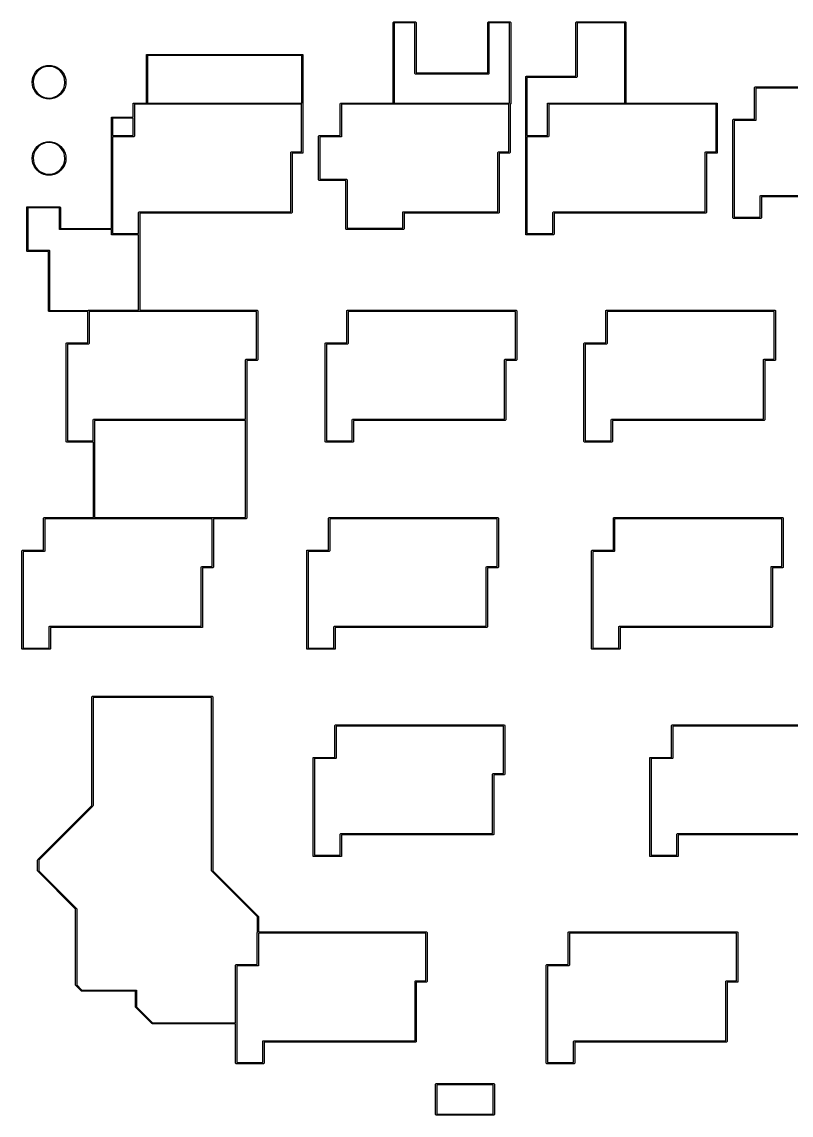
# Model space of a CAD drawing. Extents: x 11 to 426, y -338 to -15.
# Drawn here: x 15.5 to 86.2, y -115.5 to -14.9 of the extents above; entities that cross this region are included whole.
import ezdxf

# ---------------------------------------------------------------- set-up
doc = ezdxf.new("R2010")
doc.units = 0
doc.layers.add('BLACK', color=7, linetype='CONTINUOUS')

msp = doc.modelspace()

# ---------------------------------------------------------------- linework, layer by layer
at = {"layer": 'BLACK', "linetype": 'CONTINUOUS'}
for p, q in [((49.65, -15), (49.6646, -14.9646)), ((49.65, -22.41), (49.65, -15)), ((49.6646, -14.9646), (49.7, -14.95)), ((49.7, -14.95), (51.7, -14.95)), ((51.65, -15.05), (49.75, -15.05)), ((49.75, -15.05), (49.75, -22.41)), ((51.65, -19.7), (51.65, -15.05)), ((51.7, -14.95), (51.7354, -14.9646)), ((51.7354, -14.9646), (51.75, -15)), ((51.75, -15), (51.75, -19.65)), ((58.35, -15), (58.3646, -14.9646)), ((58.35, -19.65), (58.35, -15)), ((58.3646, -14.9646), (58.4, -14.95)), ((58.4, -14.95), (60.4, -14.95)), ((60.35, -15.05), (58.45, -15.05)), ((58.45, -15.05), (58.45, -19.7)), ((60.35, -22.4141), (60.35, -15.05)), ((60.4, -14.95), (60.4354, -14.9646)), ((60.4354, -14.9646), (60.45, -15)), ((60.45, -15), (60.45, -22.47)), ((66.45, -15), (66.4646, -14.9646)), ((66.45, -19.95), (66.45, -15)), ((66.4646, -14.9646), (66.5, -14.95)), ((66.5, -14.95), (71, -14.95)), ((70.95, -15.05), (66.55, -15.05)), ((66.55, -15.05), (66.55, -20)), ((70.95, -22.41), (70.95, -15.05)), ((71, -14.95), (71.0354, -14.9646)), ((71.0354, -14.9646), (71.05, -15)), ((71.05, -15), (71.05, -22.41)), ((26.95, -18), (26.9646, -17.9646)), ((26.95, -22.41), (26.95, -18)), ((26.9646, -17.9646), (27, -17.95)), ((27, -17.95), (41.29, -17.95)), ((27.05, -18.05), (27.05, -22.41)), ((41.24, -18.05), (27.05, -18.05)), ((41.24, -22.41), (41.24, -18.05)), ((41.29, -17.95), (41.3254, -17.9646)), ((41.3254, -17.9646), (41.34, -18)), ((41.34, -18), (41.34, -22.4459)), ((17.2963, -19.1189), (17.521, -19.0259)), ((17.6628, -19.0846), (17.4362, -19.1587)), ((17.521, -19.0259), (17.7575, -18.9691)), ((17.8985, -19.0486), (17.6628, -19.0846)), ((17.7575, -18.9691), (18, -18.95)), ((18.1369, -19.0515), (17.8985, -19.0486)), ((18, -18.95), (18.2425, -18.9691)), ((18.3717, -19.0933), (18.1369, -19.0515)), ((18.2425, -18.9691), (18.479, -19.0259)), ((18.5964, -19.1729), (18.3717, -19.0933)), ((18.479, -19.0259), (18.7037, -19.1189)), ((16.4691, -20.2575), (16.5259, -20.021)), ((16.5259, -20.021), (16.6189, -19.7963)), ((16.6345, -19.9976), (16.5708, -20.2274)), ((16.6189, -19.7963), (16.746, -19.5889)), ((16.7349, -19.7813), (16.6345, -19.9976)), ((16.8693, -19.5844), (16.7349, -19.7813)), ((16.746, -19.5889), (16.904, -19.404)), ((17.034, -19.412), (16.8693, -19.5844)), ((16.904, -19.404), (17.0889, -19.246)), ((17.2247, -19.2688), (17.034, -19.412)), ((17.0889, -19.246), (17.2963, -19.1189)), ((17.4362, -19.1587), (17.2247, -19.2688)), ((18.8052, -19.2881), (18.5964, -19.1729)), ((18.7037, -19.1189), (18.9111, -19.246)), ((18.9923, -19.4359), (18.8052, -19.2881)), ((18.9111, -19.246), (19.096, -19.404)), ((19.1528, -19.6123), (18.9923, -19.4359)), ((19.096, -19.404), (19.254, -19.5889)), ((19.2823, -19.8125), (19.1528, -19.6123)), ((19.254, -19.5889), (19.3811, -19.7963)), ((19.3773, -20.0311), (19.2823, -19.8125)), ((19.4354, -20.2624), (19.3773, -20.0311)), ((19.3811, -19.7963), (19.4741, -20.021)), ((19.4741, -20.021), (19.5309, -20.2575)), ((51.6646, -19.7354), (51.65, -19.7)), ((51.7, -19.75), (51.6646, -19.7354)), ((58.4, -19.75), (51.7, -19.75)), ((51.75, -19.65), (58.35, -19.65)), ((58.4354, -19.7354), (58.4, -19.75)), ((58.45, -19.7), (58.4354, -19.7354)), ((61.84, -20), (61.8546, -19.9646)), ((61.84, -25.4459), (61.84, -20)), ((61.8546, -19.9646), (61.89, -19.95)), ((61.89, -19.95), (66.45, -19.95)), ((66.5, -20.05), (61.94, -20.05)), ((61.94, -20.05), (61.94, -25.41)), ((66.5354, -20.0354), (66.5, -20.05)), ((66.55, -20), (66.5354, -20.0354)), ((16.45, -20.5), (16.4528, -20.4645)), ((16.4691, -20.7425), (16.45, -20.5)), ((16.4528, -20.4645), (16.4691, -20.2575)), ((16.5259, -20.979), (16.4691, -20.7425)), ((16.6189, -21.2037), (16.5259, -20.979)), ((16.5708, -20.2274), (16.5455, -20.4645)), ((16.5455, -20.4645), (16.5592, -20.7025)), ((16.5592, -20.7025), (16.6116, -20.9351)), ((16.6116, -20.9351), (16.7013, -21.156)), ((19.2472, -21.2494), (19.3528, -21.0356)), ((19.3528, -21.0356), (19.4221, -20.8075)), ((19.4741, -20.979), (19.3811, -21.2037)), ((19.4221, -20.8075), (19.4532, -20.5711)), ((19.455, -20.5), (19.4354, -20.2624)), ((19.4532, -20.5711), (19.455, -20.5)), ((19.5309, -20.7425), (19.4741, -20.979)), ((19.5309, -20.2575), (19.55, -20.5)), ((19.55, -20.5), (19.5309, -20.7425)), ((82.88, -20.9696), (82.8976, -20.9272)), ((82.88, -23.9096), (82.88, -20.9696)), ((82.8976, -20.9272), (82.94, -20.9096)), ((82.94, -20.9096), (98.44, -20.9096)), ((98.38, -21.0296), (83, -21.0296)), ((83, -21.0296), (83, -23.9696)), ((16.746, -21.4111), (16.6189, -21.2037)), ((16.7013, -21.156), (16.8259, -21.3593)), ((16.904, -21.596), (16.746, -21.4111)), ((16.8259, -21.3593), (16.982, -21.5395)), ((17.0889, -21.754), (16.904, -21.596)), ((16.982, -21.5395), (17.1655, -21.6918)), ((17.2963, -21.8811), (17.0889, -21.754)), ((17.1655, -21.6918), (17.3713, -21.8121)), ((17.521, -21.9741), (17.2963, -21.8811)), ((17.3713, -21.8121), (17.5941, -21.8972)), ((17.7575, -22.0309), (17.521, -21.9741)), ((17.5941, -21.8972), (17.8277, -21.9447)), ((18, -22.05), (17.7575, -22.0309)), ((17.8277, -21.9447), (18.066, -21.9535)), ((18.2425, -22.0309), (18, -22.05)), ((18.066, -21.9535), (18.3025, -21.9232)), ((18.479, -21.9741), (18.2425, -22.0309)), ((18.3025, -21.9232), (18.5309, -21.8547)), ((18.7037, -21.8811), (18.479, -21.9741)), ((18.5309, -21.8547), (18.745, -21.7498)), ((18.9111, -21.754), (18.7037, -21.8811)), ((18.745, -21.7498), (18.9391, -21.6113)), ((19.096, -21.596), (18.9111, -21.754)), ((18.9391, -21.6113), (19.108, -21.443)), ((19.254, -21.4111), (19.096, -21.596)), ((19.108, -21.443), (19.2472, -21.2494)), ((19.3811, -21.2037), (19.254, -21.4111)), ((25.73, -22.47), (25.7476, -22.4276)), ((25.73, -23.7), (25.73, -22.47)), ((25.7476, -22.4276), (25.79, -22.41)), ((25.79, -22.41), (26.95, -22.41)), ((41.23, -22.53), (25.85, -22.53)), ((25.85, -22.53), (25.85, -25.47)), ((27.05, -22.41), (41.24, -22.41)), ((41.23, -26.91), (41.23, -22.53)), ((41.34, -22.4459), (41.35, -22.47)), ((41.35, -22.47), (41.35, -26.97)), ((44.78, -22.47), (44.7976, -22.4276)), ((44.78, -25.41), (44.78, -22.47)), ((44.7976, -22.4276), (44.84, -22.41)), ((44.84, -22.41), (49.65, -22.41)), ((60.28, -22.53), (44.9, -22.53)), ((44.9, -22.53), (44.9, -25.47)), ((49.75, -22.41), (60.34, -22.41)), ((60.28, -26.91), (60.28, -22.53)), ((60.34, -22.41), (60.35, -22.4141)), ((60.4354, -22.5054), (60.4, -22.52)), ((60.4, -22.52), (60.4, -26.97)), ((60.45, -22.47), (60.4354, -22.5054)), ((63.83, -22.47), (63.8476, -22.4276)), ((63.83, -25.41), (63.83, -22.47)), ((63.8476, -22.4276), (63.89, -22.41)), ((63.89, -22.41), (70.95, -22.41)), ((79.33, -22.53), (63.95, -22.53)), ((63.95, -22.53), (63.95, -25.47)), ((71.05, -22.41), (79.39, -22.41)), ((79.33, -26.91), (79.33, -22.53)), ((79.39, -22.41), (79.4324, -22.4276)), ((79.4324, -22.4276), (79.45, -22.47)), ((79.45, -22.47), (79.45, -26.97)), ((23.74, -23.75), (23.7546, -23.7146)), ((23.74, -25.4459), (23.74, -23.75)), ((23.7546, -23.7146), (23.79, -23.7)), ((23.79, -23.7), (25.73, -23.7)), ((23.84, -23.8), (23.84, -25.41)), ((25.73, -23.8), (23.84, -23.8)), ((25.73, -25.41), (25.73, -23.8)), ((80.88, -23.9696), (80.8976, -23.9272)), ((80.88, -32.9696), (80.88, -23.9696)), ((80.8976, -23.9272), (80.94, -23.9096)), ((80.94, -23.9096), (82.88, -23.9096)), ((82.94, -24.0296), (81, -24.0296)), ((81, -24.0296), (81, -32.9096)), ((82.9824, -24.012), (82.94, -24.0296)), ((83, -23.9696), (82.9824, -24.012)), ((17.0889, -26.246), (17.2963, -26.1189)), ((17.2963, -26.1189), (17.521, -26.0259)), ((17.6628, -26.0846), (17.4362, -26.1587)), ((17.521, -26.0259), (17.7575, -25.9691)), ((17.8985, -26.0486), (17.6628, -26.0846)), ((17.7575, -25.9691), (18, -25.95)), ((18.1369, -26.0515), (17.8985, -26.0486)), ((18, -25.95), (18.2425, -25.9691)), ((18.3717, -26.0933), (18.1369, -26.0515)), ((18.2425, -25.9691), (18.479, -26.0259)), ((18.5964, -26.1729), (18.3717, -26.0933)), ((18.479, -26.0259), (18.7037, -26.1189)), ((18.7037, -26.1189), (18.9111, -26.246)), ((23.73, -25.47), (23.74, -25.4459)), ((23.73, -33.95), (23.73, -25.47)), ((23.84, -25.41), (25.73, -25.41)), ((25.79, -25.53), (23.85, -25.53)), ((23.85, -25.53), (23.85, -34.41)), ((25.8324, -25.5124), (25.79, -25.53)), ((25.85, -25.47), (25.8324, -25.5124)), ((42.78, -25.47), (42.7976, -25.4276)), ((42.78, -29.47), (42.78, -25.47)), ((42.7976, -25.4276), (42.84, -25.41)), ((42.84, -25.41), (44.78, -25.41)), ((44.84, -25.53), (42.9, -25.53)), ((42.9, -25.53), (42.9, -29.41)), ((44.8824, -25.5124), (44.84, -25.53)), ((44.9, -25.47), (44.8824, -25.5124)), ((61.83, -25.47), (61.84, -25.4459)), ((61.83, -34.47), (61.83, -25.47)), ((61.94, -25.41), (63.83, -25.41)), ((63.89, -25.53), (61.95, -25.53)), ((61.95, -25.53), (61.95, -34.41)), ((63.9324, -25.5124), (63.89, -25.53)), ((63.95, -25.47), (63.9324, -25.5124)), ((16.4691, -27.2575), (16.5259, -27.021)), ((16.5259, -27.021), (16.6189, -26.7963)), ((16.6345, -26.9976), (16.5708, -27.2274)), ((16.6189, -26.7963), (16.746, -26.5889)), ((16.7349, -26.7813), (16.6345, -26.9976)), ((16.8693, -26.5844), (16.7349, -26.7813)), ((16.746, -26.5889), (16.904, -26.404)), ((17.034, -26.412), (16.8693, -26.5844)), ((16.904, -26.404), (17.0889, -26.246)), ((17.2247, -26.2688), (17.034, -26.412)), ((17.4362, -26.1587), (17.2247, -26.2688)), ((18.8052, -26.2881), (18.5964, -26.1729)), ((18.9923, -26.4359), (18.8052, -26.2881)), ((18.9111, -26.246), (19.096, -26.404)), ((19.1528, -26.6123), (18.9923, -26.4359)), ((19.096, -26.404), (19.254, -26.5889)), ((19.2823, -26.8125), (19.1528, -26.6123)), ((19.254, -26.5889), (19.3811, -26.7963)), ((19.3773, -27.0311), (19.2823, -26.8125)), ((19.4354, -27.2624), (19.3773, -27.0311)), ((19.3811, -26.7963), (19.4741, -27.021)), ((19.4741, -27.021), (19.5309, -27.2575)), ((40.23, -26.97), (40.2476, -26.9276)), ((40.23, -32.41), (40.23, -26.97)), ((40.2476, -26.9276), (40.29, -26.91)), ((40.29, -26.91), (41.23, -26.91)), ((41.29, -27.03), (40.35, -27.03)), ((40.35, -27.03), (40.35, -32.47)), ((41.3324, -27.0124), (41.29, -27.03)), ((41.35, -26.97), (41.3324, -27.0124)), ((59.28, -26.97), (59.2976, -26.9276)), ((59.28, -32.41), (59.28, -26.97)), ((59.2976, -26.9276), (59.34, -26.91)), ((59.34, -26.91), (60.28, -26.91)), ((60.34, -27.03), (59.4, -27.03)), ((59.4, -27.03), (59.4, -32.47)), ((60.3824, -27.0124), (60.34, -27.03)), ((60.4, -26.97), (60.3824, -27.0124)), ((78.33, -26.97), (78.3476, -26.9276)), ((78.33, -32.41), (78.33, -26.97)), ((78.3476, -26.9276), (78.39, -26.91)), ((78.39, -26.91), (79.33, -26.91)), ((79.39, -27.03), (78.45, -27.03)), ((78.45, -27.03), (78.45, -32.47)), ((79.4324, -27.0124), (79.39, -27.03)), ((79.45, -26.97), (79.4324, -27.0124)), ((16.45, -27.5), (16.4528, -27.4645)), ((16.4691, -27.7425), (16.45, -27.5)), ((16.4528, -27.4645), (16.4691, -27.2575)), ((16.5259, -27.979), (16.4691, -27.7425)), ((16.6189, -28.2037), (16.5259, -27.979)), ((16.5708, -27.2274), (16.5455, -27.4645)), ((16.5455, -27.4645), (16.5592, -27.7025)), ((16.5592, -27.7025), (16.6116, -27.9351)), ((16.6116, -27.9351), (16.7013, -28.156)), ((19.2472, -28.2494), (19.3528, -28.0356)), ((19.3528, -28.0356), (19.4221, -27.8075)), ((19.4741, -27.979), (19.3811, -28.2037)), ((19.4221, -27.8075), (19.4532, -27.5711)), ((19.455, -27.5), (19.4354, -27.2624)), ((19.4532, -27.5711), (19.455, -27.5)), ((19.5309, -27.7425), (19.4741, -27.979)), ((19.5309, -27.2575), (19.55, -27.5)), ((19.55, -27.5), (19.5309, -27.7425)), ((16.746, -28.4111), (16.6189, -28.2037)), ((16.7013, -28.156), (16.8259, -28.3593)), ((16.904, -28.596), (16.746, -28.4111)), ((16.8259, -28.3593), (16.982, -28.5395)), ((17.0889, -28.754), (16.904, -28.596)), ((16.982, -28.5395), (17.1655, -28.6918)), ((17.2963, -28.8811), (17.0889, -28.754)), ((17.1655, -28.6918), (17.3713, -28.8121)), ((17.521, -28.9741), (17.2963, -28.8811)), ((17.3713, -28.8121), (17.5941, -28.8972)), ((17.7575, -29.0309), (17.521, -28.9741)), ((17.5941, -28.8972), (17.8277, -28.9447)), ((18, -29.05), (17.7575, -29.0309)), ((17.8277, -28.9447), (18.066, -28.9535)), ((18.2425, -29.0309), (18, -29.05)), ((18.066, -28.9535), (18.3025, -28.9232)), ((18.479, -28.9741), (18.2425, -29.0309)), ((18.3025, -28.9232), (18.5309, -28.8547)), ((18.7037, -28.8811), (18.479, -28.9741)), ((18.5309, -28.8547), (18.745, -28.7498)), ((18.9111, -28.754), (18.7037, -28.8811)), ((18.745, -28.7498), (18.9391, -28.6113)), ((19.096, -28.596), (18.9111, -28.754)), ((18.9391, -28.6113), (19.108, -28.443)), ((19.254, -28.4111), (19.096, -28.596)), ((19.108, -28.443), (19.2472, -28.2494)), ((19.3811, -28.2037), (19.254, -28.4111)), ((42.7976, -29.5124), (42.78, -29.47)), ((42.84, -29.53), (42.7976, -29.5124)), ((45.28, -29.53), (42.84, -29.53)), ((42.9, -29.41), (45.34, -29.41)), ((45.28, -33.97), (45.28, -29.53)), ((45.34, -29.41), (45.3824, -29.4276)), ((45.3824, -29.4276), (45.4, -29.47)), ((45.4, -29.47), (45.4, -33.91)), ((83.38, -30.9696), (83.3976, -30.9272)), ((83.38, -32.9096), (83.38, -30.9696)), ((83.3976, -30.9272), (83.44, -30.9096)), ((83.44, -30.9096), (97.38, -30.9096)), ((97.44, -31.0296), (83.5, -31.0296)), ((83.5, -31.0296), (83.5, -32.9696)), ((15.95, -32), (15.9646, -31.9646)), ((15.95, -36), (15.95, -32)), ((15.9646, -31.9646), (16, -31.95)), ((16, -31.95), (19, -31.95)), ((18.95, -32.05), (16.05, -32.05)), ((16.05, -32.05), (16.05, -35.95)), ((18.95, -34), (18.95, -32.05)), ((19, -31.95), (19.0354, -31.9646)), ((19.0354, -31.9646), (19.05, -32)), ((19.05, -32), (19.05, -33.95)), ((26.23, -32.47), (26.2476, -32.4276)), ((26.23, -34.41), (26.23, -32.47)), ((26.2476, -32.4276), (26.29, -32.41)), ((26.29, -32.41), (40.23, -32.41)), ((40.29, -32.53), (26.35, -32.53)), ((26.35, -32.53), (26.35, -34.47)), ((40.3324, -32.5124), (40.29, -32.53)), ((40.35, -32.47), (40.3324, -32.5124)), ((50.53, -32.47), (50.5476, -32.4276)), ((50.53, -33.91), (50.53, -32.47)), ((50.5476, -32.4276), (50.59, -32.41)), ((50.59, -32.41), (59.28, -32.41)), ((59.34, -32.53), (50.65, -32.53)), ((50.65, -32.53), (50.65, -33.97)), ((59.3824, -32.5124), (59.34, -32.53)), ((59.4, -32.47), (59.3824, -32.5124)), ((64.33, -32.47), (64.3476, -32.4276)), ((64.33, -34.41), (64.33, -32.47)), ((64.3476, -32.4276), (64.39, -32.41)), ((64.39, -32.41), (78.33, -32.41)), ((78.39, -32.53), (64.45, -32.53)), ((64.45, -32.53), (64.45, -34.47)), ((78.4324, -32.5124), (78.39, -32.53)), ((78.45, -32.47), (78.4324, -32.5124)), ((80.8976, -33.012), (80.88, -32.9696)), ((80.94, -33.0296), (80.8976, -33.012)), ((83.44, -33.0296), (80.94, -33.0296)), ((81, -32.9096), (83.38, -32.9096)), ((83.4824, -33.012), (83.44, -33.0296)), ((83.5, -32.9696), (83.4824, -33.012)), ((18.9646, -34.0354), (18.95, -34)), ((19, -34.05), (18.9646, -34.0354)), ((23.73, -34.05), (19, -34.05)), ((19.05, -33.95), (23.73, -33.95)), ((23.73, -34.47), (23.73, -34.05)), ((45.2976, -34.0124), (45.28, -33.97)), ((45.34, -34.03), (45.2976, -34.0124)), ((50.59, -34.03), (45.34, -34.03)), ((45.4, -33.91), (50.53, -33.91)), ((50.6324, -34.0124), (50.59, -34.03)), ((50.65, -33.97), (50.6324, -34.0124)), ((23.7476, -34.5124), (23.73, -34.47)), ((23.79, -34.53), (23.7476, -34.5124)), ((26.24, -34.53), (23.79, -34.53)), ((23.85, -34.41), (26.23, -34.41)), ((26.24, -41.46), (26.24, -34.53)), ((26.35, -34.47), (26.34, -34.4941)), ((26.34, -34.4941), (26.34, -41.46)), ((61.8476, -34.5124), (61.83, -34.47)), ((61.89, -34.53), (61.8476, -34.5124)), ((64.39, -34.53), (61.89, -34.53)), ((61.95, -34.41), (64.33, -34.41)), ((64.4324, -34.5124), (64.39, -34.53)), ((64.45, -34.47), (64.4324, -34.5124)), ((15.9646, -36.0354), (15.95, -36)), ((16, -36.05), (15.9646, -36.0354)), ((17.95, -36.05), (16, -36.05)), ((16.05, -35.95), (18, -35.95)), ((17.95, -41.52), (17.95, -36.05)), ((18, -35.95), (18.0354, -35.9646)), ((18.0354, -35.9646), (18.05, -36)), ((18.05, -36), (18.05, -41.47)), ((17.9646, -41.5554), (17.95, -41.52)), ((18, -41.57), (17.9646, -41.5554)), ((21.5675, -41.57), (18, -41.57)), ((18.05, -41.47), (21.6034, -41.47)), ((21.5675, -44.46), (21.5675, -41.57)), ((21.6034, -41.47), (21.6275, -41.46)), ((21.6275, -41.46), (26.24, -41.46)), ((37.0675, -41.58), (21.6875, -41.58)), ((21.6875, -41.58), (21.6875, -44.52)), ((26.34, -41.46), (37.1275, -41.46)), ((37.0675, -45.96), (37.0675, -41.58)), ((37.1275, -41.46), (37.1699, -41.4776)), ((37.1699, -41.4776), (37.1875, -41.52)), ((37.1875, -41.52), (37.1875, -46.02)), ((45.38, -41.52), (45.3976, -41.4776)), ((45.38, -44.46), (45.38, -41.52)), ((45.3976, -41.4776), (45.44, -41.46)), ((45.44, -41.46), (60.94, -41.46)), ((60.88, -41.58), (45.5, -41.58)), ((45.5, -41.58), (45.5, -44.52)), ((60.88, -45.96), (60.88, -41.58)), ((60.94, -41.46), (60.9824, -41.4776)), ((60.9824, -41.4776), (61, -41.52)), ((61, -41.52), (61, -46.02)), ((69.19, -41.52), (69.2076, -41.4776)), ((69.19, -44.46), (69.19, -41.52)), ((69.2076, -41.4776), (69.25, -41.46)), ((69.25, -41.46), (84.75, -41.46)), ((84.69, -41.58), (69.31, -41.58)), ((69.31, -41.58), (69.31, -44.52)), ((84.69, -45.96), (84.69, -41.58)), ((84.75, -41.46), (84.7924, -41.4776)), ((84.7924, -41.4776), (84.81, -41.52)), ((84.81, -41.52), (84.81, -46.02)), ((19.5675, -44.52), (19.5851, -44.4776)), ((19.5675, -53.52), (19.5675, -44.52)), ((19.5851, -44.4776), (19.6275, -44.46)), ((19.6275, -44.46), (21.5675, -44.46)), ((21.6275, -44.58), (19.6875, -44.58)), ((19.6875, -44.58), (19.6875, -53.46)), ((21.6699, -44.5624), (21.6275, -44.58)), ((21.6875, -44.52), (21.6699, -44.5624)), ((43.38, -44.52), (43.3976, -44.4776)), ((43.38, -53.52), (43.38, -44.52)), ((43.3976, -44.4776), (43.44, -44.46)), ((43.44, -44.46), (45.38, -44.46)), ((45.44, -44.58), (43.5, -44.58)), ((43.5, -44.58), (43.5, -53.46)), ((45.4824, -44.5624), (45.44, -44.58)), ((45.5, -44.52), (45.4824, -44.5624)), ((67.19, -44.52), (67.2076, -44.4776)), ((67.19, -53.52), (67.19, -44.52)), ((67.2076, -44.4776), (67.25, -44.46)), ((67.25, -44.46), (69.19, -44.46)), ((69.25, -44.58), (67.31, -44.58)), ((67.31, -44.58), (67.31, -53.46)), ((69.2924, -44.5624), (69.25, -44.58)), ((69.31, -44.52), (69.2924, -44.5624)), ((36.0675, -46.02), (36.0851, -45.9776)), ((36.0675, -51.46), (36.0675, -46.02)), ((36.0851, -45.9776), (36.1275, -45.96)), ((36.1275, -45.96), (37.0675, -45.96)), ((37.1275, -46.08), (36.1875, -46.08)), ((36.1875, -46.08), (36.1875, -51.52)), ((37.1699, -46.0624), (37.1275, -46.08)), ((37.1875, -46.02), (37.1699, -46.0624)), ((59.88, -46.02), (59.8976, -45.9776)), ((59.88, -51.46), (59.88, -46.02)), ((59.8976, -45.9776), (59.94, -45.96)), ((59.94, -45.96), (60.88, -45.96)), ((60.94, -46.08), (60, -46.08)), ((60, -46.08), (60, -51.52)), ((60.9824, -46.0624), (60.94, -46.08)), ((61, -46.02), (60.9824, -46.0624)), ((83.69, -46.02), (83.7076, -45.9776)), ((83.69, -51.46), (83.69, -46.02)), ((83.7076, -45.9776), (83.75, -45.96)), ((83.75, -45.96), (84.69, -45.96)), ((84.75, -46.08), (83.81, -46.08)), ((83.81, -46.08), (83.81, -51.52)), ((84.7924, -46.0624), (84.75, -46.08)), ((84.81, -46.02), (84.7924, -46.0624)), ((22.0675, -51.52), (22.0851, -51.4776)), ((22.0675, -53.46), (22.0675, -51.52)), ((22.0851, -51.4776), (22.1275, -51.46)), ((22.1275, -51.46), (36.0675, -51.46)), ((36.0775, -51.58), (22.1875, -51.58)), ((22.1875, -51.58), (22.1875, -53.52)), ((36.0775, -60.52), (36.0775, -51.58)), ((36.1875, -51.52), (36.1775, -51.5441)), ((36.1775, -51.5441), (36.1775, -60.57)), ((45.88, -51.52), (45.8976, -51.4776)), ((45.88, -53.46), (45.88, -51.52)), ((45.8976, -51.4776), (45.94, -51.46)), ((45.94, -51.46), (59.88, -51.46)), ((59.94, -51.58), (46, -51.58)), ((46, -51.58), (46, -53.52)), ((59.9824, -51.5624), (59.94, -51.58)), ((60, -51.52), (59.9824, -51.5624)), ((69.69, -51.52), (69.7076, -51.4776)), ((69.69, -53.46), (69.69, -51.52)), ((69.7076, -51.4776), (69.75, -51.46)), ((69.75, -51.46), (83.69, -51.46)), ((83.75, -51.58), (69.81, -51.58)), ((69.81, -51.58), (69.81, -53.52)), ((83.7924, -51.5624), (83.75, -51.58)), ((83.81, -51.52), (83.7924, -51.5624)), ((19.5851, -53.5624), (19.5675, -53.52)), ((19.6275, -53.58), (19.5851, -53.5624)), ((22.0775, -53.58), (19.6275, -53.58)), ((19.6875, -53.46), (22.0675, -53.46)), ((22.0775, -60.51), (22.0775, -53.58)), ((22.1875, -53.52), (22.1775, -53.5441)), ((22.1775, -53.5441), (22.1775, -60.51)), ((43.3976, -53.5624), (43.38, -53.52)), ((43.44, -53.58), (43.3976, -53.5624)), ((45.94, -53.58), (43.44, -53.58)), ((43.5, -53.46), (45.88, -53.46)), ((45.9824, -53.5624), (45.94, -53.58)), ((46, -53.52), (45.9824, -53.5624)), ((67.2076, -53.5624), (67.19, -53.52)), ((67.25, -53.58), (67.2076, -53.5624)), ((69.75, -53.58), (67.25, -53.58)), ((67.31, -53.46), (69.69, -53.46)), ((69.7924, -53.5624), (69.75, -53.58)), ((69.81, -53.52), (69.7924, -53.5624)), ((17.5025, -60.57), (17.5201, -60.5276)), ((17.5025, -63.51), (17.5025, -60.57)), ((17.5201, -60.5276), (17.5625, -60.51)), ((17.5625, -60.51), (22.0775, -60.51)), ((33.0025, -60.63), (17.6225, -60.63)), ((17.6225, -60.63), (17.6225, -63.57)), ((22.1775, -60.51), (33.0625, -60.51)), ((33.0025, -65.01), (33.0025, -60.63)), ((33.0625, -60.51), (33.0866, -60.52)), ((33.0866, -60.52), (36.0775, -60.52)), ((36.1275, -60.62), (33.1225, -60.62)), ((33.1225, -60.62), (33.1225, -65.07)), ((36.1629, -60.6054), (36.1275, -60.62)), ((36.1775, -60.57), (36.1629, -60.6054)), ((43.6962, -60.57), (43.7138, -60.5276)), ((43.6962, -63.51), (43.6962, -60.57)), ((43.7138, -60.5276), (43.7563, -60.51)), ((43.7563, -60.51), (59.2562, -60.51)), ((59.1962, -60.63), (43.8162, -60.63)), ((43.8162, -60.63), (43.8162, -63.57)), ((59.1962, -65.01), (59.1962, -60.63)), ((59.2562, -60.51), (59.2987, -60.5276)), ((59.2987, -60.5276), (59.3162, -60.57)), ((59.3162, -60.57), (59.3162, -65.07)), ((69.89, -60.57), (69.9076, -60.5276)), ((69.89, -63.51), (69.89, -60.57)), ((69.9076, -60.5276), (69.95, -60.51)), ((69.95, -60.51), (85.45, -60.51)), ((85.39, -60.63), (70.01, -60.63)), ((70.01, -60.63), (70.01, -63.57)), ((85.39, -65.01), (85.39, -60.63)), ((85.45, -60.51), (85.4924, -60.5276)), ((85.4924, -60.5276), (85.51, -60.57)), ((85.51, -60.57), (85.51, -65.07)), ((15.5025, -63.57), (15.5201, -63.5276)), ((15.5025, -72.57), (15.5025, -63.57)), ((15.5201, -63.5276), (15.5625, -63.51)), ((15.5625, -63.51), (17.5025, -63.51)), ((17.5625, -63.63), (15.6225, -63.63)), ((15.6225, -63.63), (15.6225, -72.51)), ((17.6049, -63.6124), (17.5625, -63.63)), ((17.6225, -63.57), (17.6049, -63.6124)), ((41.6962, -63.57), (41.7138, -63.5276)), ((41.6962, -72.57), (41.6962, -63.57)), ((41.7138, -63.5276), (41.7563, -63.51)), ((41.7563, -63.51), (43.6962, -63.51)), ((43.7563, -63.63), (41.8162, -63.63)), ((41.8162, -63.63), (41.8162, -72.51)), ((43.7987, -63.6124), (43.7563, -63.63)), ((43.8162, -63.57), (43.7987, -63.6124)), ((67.89, -63.57), (67.9076, -63.5276)), ((67.89, -72.57), (67.89, -63.57)), ((67.9076, -63.5276), (67.95, -63.51)), ((67.95, -63.51), (69.89, -63.51)), ((69.95, -63.63), (68.01, -63.63)), ((68.01, -63.63), (68.01, -72.51)), ((69.9924, -63.6124), (69.95, -63.63)), ((70.01, -63.57), (69.9924, -63.6124)), ((32.0025, -65.07), (32.0201, -65.0276)), ((32.0025, -70.51), (32.0025, -65.07)), ((32.0201, -65.0276), (32.0625, -65.01)), ((32.0625, -65.01), (33.0025, -65.01)), ((33.0625, -65.13), (32.1225, -65.13)), ((32.1225, -65.13), (32.1225, -70.57)), ((33.1049, -65.1124), (33.0625, -65.13)), ((33.1225, -65.07), (33.1049, -65.1124)), ((58.1962, -65.07), (58.2138, -65.0276)), ((58.1962, -70.51), (58.1962, -65.07)), ((58.2138, -65.0276), (58.2562, -65.01)), ((58.2562, -65.01), (59.1962, -65.01)), ((59.2562, -65.13), (58.3162, -65.13)), ((58.3162, -65.13), (58.3162, -70.57)), ((59.2987, -65.1124), (59.2562, -65.13)), ((59.3162, -65.07), (59.2987, -65.1124)), ((84.39, -65.07), (84.4076, -65.0276)), ((84.39, -70.51), (84.39, -65.07)), ((84.4076, -65.0276), (84.45, -65.01)), ((84.45, -65.01), (85.39, -65.01)), ((85.45, -65.13), (84.51, -65.13)), ((84.51, -65.13), (84.51, -70.57)), ((85.4924, -65.1124), (85.45, -65.13)), ((85.51, -65.07), (85.4924, -65.1124)), ((18.0025, -70.57), (18.0201, -70.5276)), ((18.0025, -72.51), (18.0025, -70.57)), ((18.0201, -70.5276), (18.0625, -70.51)), ((18.0625, -70.51), (32.0025, -70.51)), ((32.0625, -70.63), (18.1225, -70.63)), ((18.1225, -70.63), (18.1225, -72.57)), ((32.1049, -70.6124), (32.0625, -70.63)), ((32.1225, -70.57), (32.1049, -70.6124)), ((44.1962, -70.57), (44.2138, -70.5276)), ((44.1962, -72.51), (44.1962, -70.57)), ((44.2138, -70.5276), (44.2563, -70.51)), ((44.2563, -70.51), (58.1962, -70.51)), ((58.2562, -70.63), (44.3162, -70.63)), ((44.3162, -70.63), (44.3162, -72.57)), ((58.2987, -70.6124), (58.2562, -70.63)), ((58.3162, -70.57), (58.2987, -70.6124)), ((70.39, -70.57), (70.4076, -70.5276)), ((70.39, -72.51), (70.39, -70.57)), ((70.4076, -70.5276), (70.45, -70.51)), ((70.45, -70.51), (84.39, -70.51)), ((84.45, -70.63), (70.51, -70.63)), ((70.51, -70.63), (70.51, -72.57)), ((84.4924, -70.6124), (84.45, -70.63)), ((84.51, -70.57), (84.4924, -70.6124)), ((15.5201, -72.6124), (15.5025, -72.57)), ((15.5625, -72.63), (15.5201, -72.6124)), ((18.0625, -72.63), (15.5625, -72.63)), ((15.6225, -72.51), (18.0025, -72.51)), ((18.1049, -72.6124), (18.0625, -72.63)), ((18.1225, -72.57), (18.1049, -72.6124)), ((41.7138, -72.6124), (41.6962, -72.57)), ((41.7563, -72.63), (41.7138, -72.6124)), ((44.2563, -72.63), (41.7563, -72.63)), ((41.8162, -72.51), (44.1962, -72.51)), ((44.2987, -72.6124), (44.2563, -72.63)), ((44.3162, -72.57), (44.2987, -72.6124)), ((67.9076, -72.6124), (67.89, -72.57)), ((67.95, -72.63), (67.9076, -72.6124)), ((70.45, -72.63), (67.95, -72.63)), ((68.01, -72.51), (70.39, -72.51)), ((70.4924, -72.6124), (70.45, -72.63)), ((70.51, -72.57), (70.4924, -72.6124)), ((21.95, -77), (21.9646, -76.9646)), ((21.95, -86.9793), (21.95, -77)), ((21.9646, -76.9646), (22, -76.95)), ((22, -76.95), (33, -76.95)), ((32.95, -77.05), (22.05, -77.05)), ((22.05, -77.05), (22.05, -87)), ((32.95, -93), (32.95, -77.05)), ((33, -76.95), (33.0354, -76.9646)), ((33.0354, -76.9646), (33.05, -77)), ((33.05, -77), (33.05, -92.9793)), ((44.2838, -79.62), (44.3013, -79.5776)), ((44.2838, -82.56), (44.2838, -79.62)), ((44.3013, -79.5776), (44.3438, -79.56)), ((44.3438, -79.56), (59.8438, -79.56)), ((59.7838, -79.68), (44.4038, -79.68)), ((44.4038, -79.68), (44.4038, -82.62)), ((59.7838, -84.06), (59.7838, -79.68)), ((59.8438, -79.56), (59.8862, -79.5776)), ((59.8862, -79.5776), (59.9038, -79.62)), ((59.9038, -79.62), (59.9038, -84.12)), ((75.24, -79.62), (75.2576, -79.5776)), ((75.24, -82.56), (75.24, -79.62)), ((75.2576, -79.5776), (75.3, -79.56)), ((75.3, -79.56), (90.8, -79.56)), ((90.74, -79.68), (75.36, -79.68)), ((75.36, -79.68), (75.36, -82.62)), ((42.2838, -82.62), (42.3013, -82.5776)), ((42.2838, -91.62), (42.2838, -82.62)), ((42.3013, -82.5776), (42.3438, -82.56)), ((42.3438, -82.56), (44.2838, -82.56)), ((44.3438, -82.68), (42.4038, -82.68)), ((42.4038, -82.68), (42.4038, -91.56)), ((44.3862, -82.6624), (44.3438, -82.68)), ((44.4038, -82.62), (44.3862, -82.6624)), ((73.24, -82.62), (73.2576, -82.5776)), ((73.24, -91.62), (73.24, -82.62)), ((73.2576, -82.5776), (73.3, -82.56)), ((73.3, -82.56), (75.24, -82.56)), ((75.3, -82.68), (73.36, -82.68)), ((73.36, -82.68), (73.36, -91.56)), ((75.3424, -82.6624), (75.3, -82.68)), ((75.36, -82.62), (75.3424, -82.6624)), ((58.7838, -84.12), (58.8013, -84.0776)), ((58.7838, -89.56), (58.7838, -84.12)), ((58.8013, -84.0776), (58.8438, -84.06)), ((58.8438, -84.06), (59.7838, -84.06)), ((59.8438, -84.18), (58.9038, -84.18)), ((58.9038, -84.18), (58.9038, -89.62)), ((59.8862, -84.1624), (59.8438, -84.18)), ((59.9038, -84.12), (59.8862, -84.1624)), ((16.9646, -91.9646), (21.95, -86.9793)), ((22.0354, -87.0354), (17.05, -92.0207)), ((22.05, -87), (22.0354, -87.0354)), ((44.7838, -89.62), (44.8013, -89.5776)), ((44.7838, -91.56), (44.7838, -89.62)), ((44.8013, -89.5776), (44.8438, -89.56)), ((44.8438, -89.56), (58.7838, -89.56)), ((58.8438, -89.68), (44.9038, -89.68)), ((44.9038, -89.68), (44.9038, -91.62)), ((58.8862, -89.6624), (58.8438, -89.68)), ((58.9038, -89.62), (58.8862, -89.6624)), ((75.74, -89.62), (75.7576, -89.5776)), ((75.74, -91.56), (75.74, -89.62)), ((75.7576, -89.5776), (75.8, -89.56)), ((75.8, -89.56), (89.74, -89.56)), ((89.8, -89.68), (75.86, -89.68)), ((75.86, -89.68), (75.86, -91.62)), ((16.95, -92), (16.9646, -91.9646)), ((16.95, -93), (16.95, -92)), ((17.05, -92.0207), (17.05, -92.9793)), ((42.3013, -91.6624), (42.2838, -91.62)), ((42.3438, -91.68), (42.3013, -91.6624)), ((44.8438, -91.68), (42.3438, -91.68)), ((42.4038, -91.56), (44.7838, -91.56)), ((44.8862, -91.6624), (44.8438, -91.68)), ((44.9038, -91.62), (44.8862, -91.6624)), ((73.2576, -91.6624), (73.24, -91.62)), ((73.3, -91.68), (73.2576, -91.6624)), ((75.8, -91.68), (73.3, -91.68)), ((73.36, -91.56), (75.74, -91.56)), ((75.8424, -91.6624), (75.8, -91.68)), ((75.86, -91.62), (75.8424, -91.6624)), ((16.9646, -93.0354), (16.95, -93)), ((20.45, -96.5207), (16.9646, -93.0354)), ((17.05, -92.9793), (20.5354, -96.4646)), ((32.9646, -93.0354), (32.95, -93)), ((37.1625, -97.2332), (32.9646, -93.0354)), ((33.05, -92.9793), (37.2479, -97.1771)), ((20.5354, -96.4646), (20.5354, -96.4646)), ((20.5354, -96.4646), (20.55, -96.5)), ((20.45, -103.5), (20.45, -96.5207)), ((20.55, -96.5), (20.55, -103.479)), ((37.1625, -98.6459), (37.1625, -97.2332)), ((37.2479, -97.1771), (37.2625, -97.2125)), ((37.2625, -97.2125), (37.2625, -98.61)), ((37.1525, -98.67), (37.1625, -98.6459)), ((37.1525, -101.61), (37.1525, -98.67)), ((37.2625, -98.61), (52.7125, -98.61)), ((52.6525, -98.73), (37.2725, -98.73)), ((37.2725, -98.73), (37.2725, -101.67)), ((52.6525, -103.11), (52.6525, -98.73)), ((52.7125, -98.61), (52.7549, -98.6276)), ((52.7549, -98.6276), (52.7725, -98.67)), ((52.7725, -98.67), (52.7725, -103.17)), ((65.7275, -98.67), (65.7451, -98.6276)), ((65.7275, -101.61), (65.7275, -98.67)), ((65.7451, -98.6276), (65.7875, -98.61)), ((65.7875, -98.61), (81.2875, -98.61)), ((81.2275, -98.73), (65.8475, -98.73)), ((65.8475, -98.73), (65.8475, -101.67)), ((81.2275, -103.11), (81.2275, -98.73)), ((81.2875, -98.61), (81.3299, -98.6276)), ((81.3299, -98.6276), (81.3475, -98.67)), ((81.3475, -98.67), (81.3475, -103.17)), ((35.1525, -101.67), (35.1701, -101.628)), ((35.1525, -106.95), (35.1525, -101.67)), ((35.1701, -101.628), (35.2125, -101.61)), ((35.2125, -101.61), (37.1525, -101.61)), ((37.2125, -101.73), (35.2725, -101.73)), ((35.2725, -101.73), (35.2725, -110.61)), ((37.2549, -101.712), (37.2125, -101.73)), ((37.2725, -101.67), (37.2549, -101.712)), ((63.7275, -101.67), (63.7451, -101.628)), ((63.7275, -110.67), (63.7275, -101.67)), ((63.7451, -101.628), (63.7875, -101.61)), ((63.7875, -101.61), (65.7275, -101.61)), ((65.7875, -101.73), (63.8475, -101.73)), ((63.8475, -101.73), (63.8475, -110.61)), ((65.8299, -101.712), (65.7875, -101.73)), ((65.8475, -101.67), (65.8299, -101.712)), ((20.4646, -103.535), (20.45, -103.5)), ((20.55, -103.479), (21.0207, -103.95)), ((51.6525, -103.17), (51.6701, -103.128)), ((51.6525, -108.61), (51.6525, -103.17)), ((51.6701, -103.128), (51.7125, -103.11)), ((51.7125, -103.11), (52.6525, -103.11)), ((52.7125, -103.23), (51.7725, -103.23)), ((51.7725, -103.23), (51.7725, -108.67)), ((52.7549, -103.212), (52.7125, -103.23)), ((52.7725, -103.17), (52.7549, -103.212)), ((80.2275, -103.17), (80.2451, -103.128)), ((80.2275, -108.61), (80.2275, -103.17)), ((80.2451, -103.128), (80.2875, -103.11)), ((80.2875, -103.11), (81.2275, -103.11)), ((81.2875, -103.23), (80.3475, -103.23)), ((80.3475, -103.23), (80.3475, -108.67)), ((81.3299, -103.212), (81.2875, -103.23)), ((81.3475, -103.17), (81.3299, -103.212)), ((20.9646, -104.035), (20.4646, -103.535)), ((21, -104.05), (20.9646, -104.035)), ((25.95, -104.05), (21, -104.05)), ((21.0207, -103.95), (26, -103.95)), ((25.95, -105.5), (25.95, -104.05)), ((26, -103.95), (26.0354, -103.965)), ((26.0354, -103.965), (26.05, -104)), ((26.05, -104), (26.05, -105.479)), ((25.9646, -105.535), (25.95, -105.5)), ((26.05, -105.479), (27.5207, -106.95)), ((27.4646, -107.035), (25.9646, -105.535)), ((27.475, -107.04), (27.4646, -107.035)), ((27.5, -107.05), (27.475, -107.04)), ((35.1525, -107.05), (27.5, -107.05)), ((27.5207, -106.95), (35.1525, -106.95)), ((35.1525, -110.67), (35.1525, -107.05)), ((37.6525, -108.67), (37.6701, -108.628)), ((37.6525, -110.61), (37.6525, -108.67)), ((37.6701, -108.628), (37.7125, -108.61)), ((37.7125, -108.61), (51.6525, -108.61)), ((51.7125, -108.73), (37.7725, -108.73)), ((37.7725, -108.73), (37.7725, -110.67)), ((51.7549, -108.712), (51.7125, -108.73)), ((51.7725, -108.67), (51.7549, -108.712)), ((66.2275, -108.67), (66.2451, -108.628)), ((66.2275, -110.61), (66.2275, -108.67)), ((66.2451, -108.628), (66.2875, -108.61)), ((66.2875, -108.61), (80.2275, -108.61)), ((80.2875, -108.73), (66.3475, -108.73)), ((66.3475, -108.73), (66.3475, -110.67)), ((80.3299, -108.712), (80.2875, -108.73)), ((80.3475, -108.67), (80.3299, -108.712)), ((35.1701, -110.712), (35.1525, -110.67)), ((35.2125, -110.73), (35.1701, -110.712)), ((37.7125, -110.73), (35.2125, -110.73)), ((35.2725, -110.61), (37.6525, -110.61)), ((37.7549, -110.712), (37.7125, -110.73)), ((37.7725, -110.67), (37.7549, -110.712)), ((63.7451, -110.712), (63.7275, -110.67)), ((63.7875, -110.73), (63.7451, -110.712)), ((66.2875, -110.73), (63.7875, -110.73)), ((63.8475, -110.61), (66.2275, -110.61)), ((66.3299, -110.712), (66.2875, -110.73)), ((66.3475, -110.67), (66.3299, -110.712)), ((53.5646, -112.565), (53.6, -112.55)), ((53.6, -112.55), (58.9, -112.55)), ((58.9, -112.55), (58.9354, -112.565)), ((53.55, -112.6), (53.5646, -112.565)), ((53.55, -115.4), (53.55, -112.6)), ((53.65, -112.65), (53.65, -115.35)), ((58.85, -112.65), (53.65, -112.65)), ((58.85, -115.35), (58.85, -112.65)), ((58.9354, -112.565), (58.95, -112.6)), ((58.95, -112.6), (58.95, -115.4)), ((53.5646, -115.435), (53.55, -115.4)), ((53.6, -115.45), (53.5646, -115.435)), ((58.9, -115.45), (53.6, -115.45)), ((53.65, -115.35), (58.85, -115.35)), ((58.9354, -115.435), (58.9, -115.45)), ((58.95, -115.4), (58.9354, -115.435))]:
    msp.add_line(p, q, dxfattribs=at)

doc.saveas('drawing.dxf')
